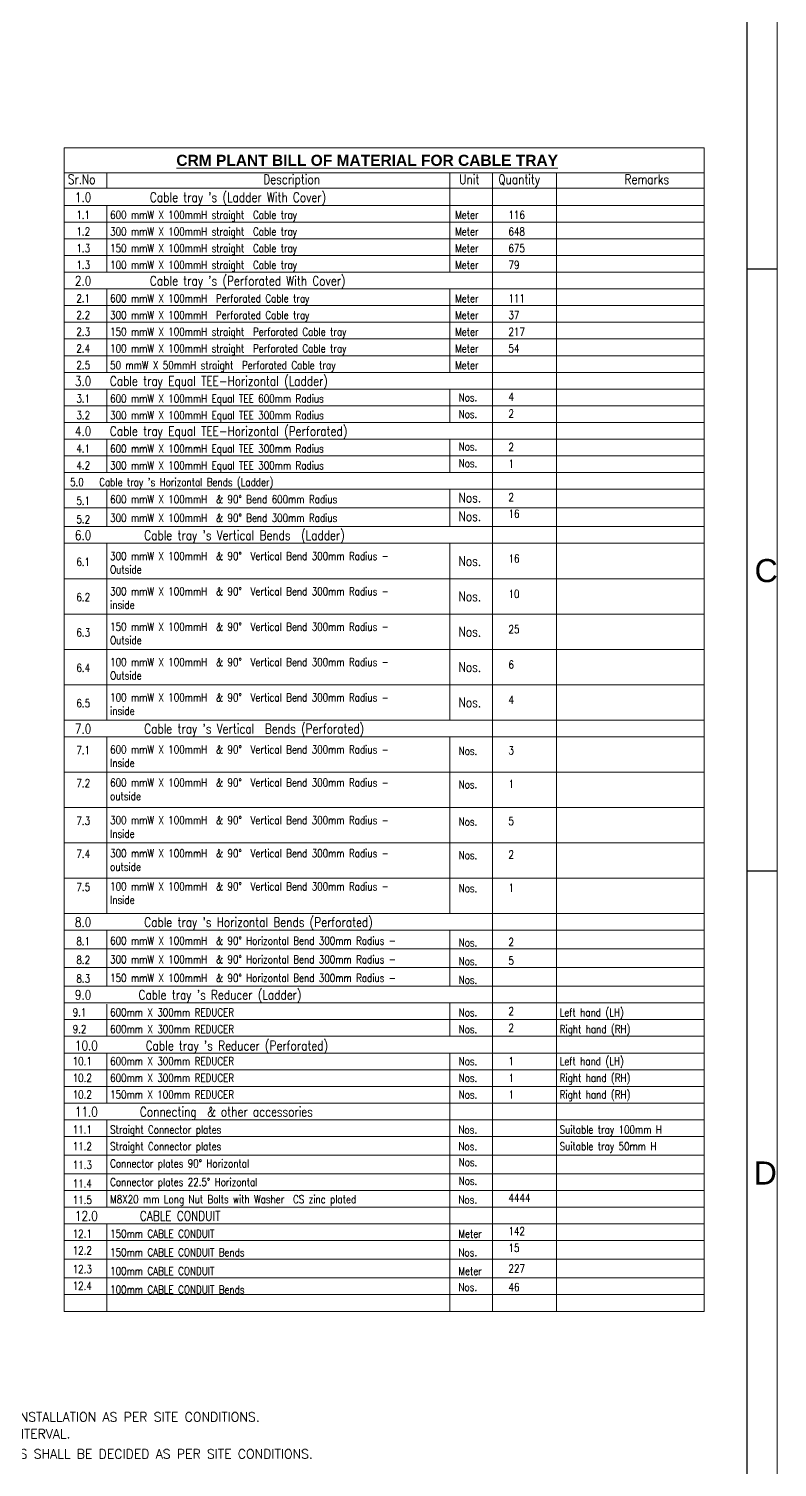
# Model space of a CAD drawing. Header units: inches. Extents: x 8618018 to 8935006, y 2431589 to 2567223.
# Drawn here: x 8754414 to 8777809, y 2469393 to 2514344 of the extents above; entities that cross this region are included whole.
import ezdxf
from ezdxf.enums import TextEntityAlignment as Align

# ---------------------------------------------------------------- set-up
doc = ezdxf.new("R2010")
doc.units = ezdxf.units.IN
doc.header["$MEASUREMENT"] = 0
for name, color, linetype in [('AC Text', 7, 'Continuous'), ('D', 2, 'Continuous'), ('DRG', 252, 'Continuous'), ('T', 3, 'Continuous')]:
    doc.layers.add(name, color=color, linetype=linetype)
doc.layers.add('DIM', color=252, linetype='Continuous', lineweight=13)
doc.styles.add('ROMANS', font='ROMANS.shx', dxfattribs={"width": 0.8})
doc.styles.add('RS1', font='ROMANS.shx', dxfattribs={"width": 0.8})
doc.styles.get("Standard").update_dxf_attribs({"font": 'arial.ttf'})
doc.styles.add('WMF-Arial0', font='arialbd.ttf')

# ---------------------------------------------------------------- blocks, each defined once
blk = doc.blocks.new('A1')
at = {"layer": 'DIM', "color": 7}
blk.add_line((841, 0), (841, 594), dxfattribs=at)
at = {"layer": 'DRG', "color": 7}
for p, q in [((836, 588.92), (836, 102.96)), ((841, 396), (836, 396)), ((841, 297), (836, 297))]:
    blk.add_line(p, q, dxfattribs=at)
at = {"color": 7, "style": 'ROMANS'}
for p in [(574.46, 35.06), (574.46, 25.99)]:
    blk.add_attdef('-', text='', height=3.2, dxfattribs=at).set_placement(p, align=Align.CENTER)
blk.add_attdef('REVNO.', (623.63, 25.56), '', height=3.2, dxfattribs=at)
at = {"layer": 'AC Text', "color": 7, "style": 'ROMANS'}
for tag, p in [('DRAWN____BY', (536.24, 17.62)), ('CHECKED_____BY', (574.6, 17.8)), ('APPROVED_____BY', (613.13, 17.62))]:
    blk.add_attdef(tag, p, '', height=2, dxfattribs=at)
at = {"layer": 'DRG', "color": 7}
for s, p in [('C', (837.27, 344.52)), ('D', (837.11, 245.44))]:
    blk.add_text(s, height=3.8, dxfattribs=at).set_placement(p)

msp = doc.modelspace()

# ---------------------------------------------------------------- linework, layer by layer
at = {"layer": 'D', "lineweight": 0}
for p, q in [((8755518.7, 2474264.2), (8755518.7, 2510627.4)), ((8775524.8, 2474264.2), (8775524.8, 2510627.4)), ((8756856.5, 2484424.7), (8756856.5, 2486173)), ((8767576.8, 2484424.7), (8767576.8, 2486173))]:
    msp.add_line(p, q, dxfattribs=at)
for points in [[(8755518.7, 2510627.4), (8775524.8, 2510627.4)], [(8755518.7, 2509838.5), (8775524.8, 2509838.5)], [(8756856.5, 2509838.5), (8756856.5, 2509367.3)], [(8767576.8, 2509838.5), (8767576.8, 2509367.3)], [(8768909.6, 2509838.5), (8768909.6, 2509367.3)], [(8770906.2, 2509838.5), (8770906.2, 2509367.3)], [(8755518.7, 2509367.3), (8775524.8, 2509367.3)], [(8767576.8, 2509367.3), (8767576.8, 2506737.2)], [(8768909.6, 2509367.3), (8768909.6, 2506737.2)], [(8770906.2, 2509367.3), (8770906.2, 2506737.2)], [(8755518.7, 2508825), (8775524.8, 2508825)], [(8756856.5, 2508825), (8756856.5, 2506737.2)], [(8755518.7, 2508303.1), (8775524.8, 2508303.1)], [(8755518.7, 2507781.1), (8775524.8, 2507781.1)], [(8755518.7, 2507259.1), (8775524.8, 2507259.1)], [(8755518.7, 2506737.2), (8775524.8, 2506737.2)], [(8755518.7, 2506737.2), (8775524.8, 2506737.2)], [(8768909.6, 2506737.2), (8768909.6, 2498786.2)], [(8770906.2, 2506737.2), (8770906.2, 2502039.6)], [(8755518.7, 2506215.2), (8775524.8, 2506215.2)], [(8756856.5, 2506215.2), (8756856.5, 2503605.4)], [(8767576.8, 2506215.2), (8767576.8, 2503605.4)], [(8755518.7, 2505693.3), (8775524.8, 2505693.3)], [(8755518.7, 2505171.3), (8775524.8, 2505171.3)], [(8755518.7, 2504649.3), (8775524.8, 2504649.3)], [(8755518.7, 2504127.4), (8775524.8, 2504127.4)], [(8755518.7, 2503605.4), (8775524.8, 2503605.4)], [(8755518.7, 2503083.5), (8775524.8, 2503083.5)], [(8756856.5, 2503083.5), (8756856.5, 2502039.6)], [(8767576.8, 2503083.5), (8767576.8, 2502039.6)], [(8755518.7, 2502561.5), (8775524.8, 2502561.5)], [(8755518.7, 2502039.6), (8775524.8, 2502039.6)], [(8755518.7, 2502039.6), (8775524.8, 2502039.6)], [(8770906.2, 2502039.6), (8770906.2, 2500473.7)], [(8755518.7, 2501517.6), (8775524.8, 2501517.6)], [(8767576.8, 2501517.6), (8767576.8, 2500473.7)], [(8755518.7, 2500995.6), (8775524.8, 2500995.6)], [(8755518.7, 2500473.7), (8775524.8, 2500473.7)], [(8755518.7, 2500473.7), (8775524.8, 2500473.7)], [(8770906.2, 2500473.7), (8770906.2, 2498786.2)], [(8755518.7, 2499951.7), (8775524.8, 2499951.7)], [(8756856.5, 2499951.7), (8756856.5, 2498786.2)], [(8755518.7, 2499368.9), (8775524.8, 2499368.9)], [(8755518.7, 2498786.2), (8775524.8, 2498786.2)], [(8755518.7, 2498786.2), (8775524.8, 2498786.2)], [(8755518.7, 2498786.2), (8775524.8, 2498786.2)], [(8768909.6, 2498786.2), (8768909.6, 2476995.6)], [(8770906.2, 2498786.2), (8770906.2, 2477020)], [(8755518.7, 2498264.2), (8775524.8, 2498264.2)], [(8756856.5, 2498264.2), (8756856.5, 2492740.6)], [(8767576.8, 2498264.2), (8767576.8, 2492740.6)], [(8755518.7, 2497159.5), (8775524.8, 2497159.5)], [(8755518.7, 2496054.8), (8775524.8, 2496054.8)], [(8755518.7, 2494950), (8775524.8, 2494950)], [(8755518.7, 2493845.3), (8775524.8, 2493845.3)], [(8755518.7, 2492740.6), (8775524.8, 2492740.6)], [(8755518.7, 2492740.6), (8775524.8, 2492740.6)], [(8755518.7, 2492740.6), (8775524.8, 2492740.6)], [(8755518.7, 2492218.6), (8775524.8, 2492218.6)], [(8756856.5, 2492218.6), (8756856.5, 2486695)], [(8767576.8, 2492218.6), (8767576.8, 2486695)], [(8755518.7, 2491113.9), (8775524.8, 2491113.9)], [(8755518.7, 2491113.9), (8775524.8, 2491113.9)], [(8755518.7, 2491113.9), (8775524.8, 2491113.9)], [(8755518.7, 2490009.1), (8775524.8, 2490009.1)], [(8755518.7, 2490009.1), (8775524.8, 2490009.1)], [(8755518.7, 2490009.1), (8775524.8, 2490009.1)], [(8755518.7, 2488904.4), (8775524.8, 2488904.4)], [(8755518.7, 2488904.4), (8775524.8, 2488904.4)], [(8755518.7, 2488904.4), (8775524.8, 2488904.4)], [(8755518.7, 2487799.7), (8775524.8, 2487799.7)], [(8755518.7, 2487799.7), (8775524.8, 2487799.7)], [(8755518.7, 2487799.7), (8775524.8, 2487799.7)], [(8755518.7, 2486695), (8775524.8, 2486695)], [(8755518.7, 2486695), (8775524.8, 2486695)], [(8755518.7, 2486695), (8775524.8, 2486695)], [(8755518.7, 2486173), (8775524.8, 2486173)], [(8755518.7, 2485590.2), (8775524.8, 2485590.2)], [(8755518.7, 2485590.2), (8775524.8, 2485590.2)], [(8755518.7, 2485590.2), (8775524.8, 2485590.2)], [(8755518.7, 2485007.5), (8775524.8, 2485007.5)], [(8755518.7, 2484424.7), (8775524.8, 2484424.7)], [(8755518.7, 2484424.7), (8775524.8, 2484424.7)], [(8755518.7, 2484424.7), (8775524.8, 2484424.7)], [(8755518.7, 2483902.7), (8775524.8, 2483902.7)], [(8756856.5, 2483862.2), (8756856.5, 2482858.8)], [(8767576.8, 2483902.7), (8767576.8, 2482858.8)], [(8767576.8, 2483902.7), (8767576.8, 2482858.8)], [(8755518.7, 2483380.8), (8775524.8, 2483380.8)], [(8755518.7, 2482858.8), (8775524.8, 2482858.8)], [(8755518.7, 2482336.9), (8775524.8, 2482336.9)], [(8756856.5, 2482336.9), (8756856.5, 2480771)], [(8767576.8, 2482336.9), (8767576.8, 2477517.6)], [(8767576.8, 2482336.9), (8767576.8, 2480771)], [(8755518.7, 2481814.9), (8775524.8, 2481814.9)], [(8755518.7, 2481292.9), (8775524.8, 2481292.9)], [(8755518.7, 2480771), (8775524.8, 2480771)], [(8755518.7, 2480771), (8775524.8, 2480771)], [(8755518.7, 2480249), (8775524.8, 2480249)], [(8755518.7, 2480249), (8775524.8, 2480249)], [(8756856.5, 2480249), (8756856.5, 2477517.6)], [(8767576.8, 2480249), (8767576.8, 2477517.6)], [(8755518.7, 2479727.1), (8775524.8, 2479727.1)], [(8755518.7, 2479144.3), (8775524.8, 2479144.3)], [(8755518.7, 2478561.5), (8775524.8, 2478561.5)], [(8755518.7, 2478039.6), (8775524.8, 2478039.6)], [(8755518.7, 2477517.6), (8775524.8, 2477517.6)], [(8767576.8, 2477517.6), (8767576.8, 2474264.2)], [(8755518.7, 2476995.6), (8775524.8, 2476995.6)], [(8755518.7, 2476995.6), (8775524.8, 2476995.6)], [(8756856.5, 2476995.6), (8756856.5, 2474264.2)], [(8768909.6, 2476995.6), (8768909.6, 2474264.2)], [(8770906.2, 2476995.6), (8770906.2, 2474264.2)], [(8755518.7, 2476473.7), (8775524.8, 2476473.7)], [(8755518.7, 2475890.9), (8775524.8, 2475890.9)], [(8755518.7, 2475308.1), (8775524.8, 2475308.1)], [(8755518.7, 2474786.2), (8775524.8, 2474786.2)], [(8755518.7, 2474264.2), (8775524.8, 2474264.2)]]:
    msp.add_lwpolyline(points, dxfattribs=at)
at = {"layer": 'T', "lineweight": 0}
for points in [[(8756856.5, 2501517.6), (8756856.5, 2500473.7)], [(8767576.8, 2499951.7), (8767576.8, 2498786.2)]]:
    msp.add_lwpolyline(points, dxfattribs=at)

# ---------------------------------------------------------------- block references
at = {"color": 2, "xscale": 190, "yscale": 190, "zscale": 190}
msp.add_blockref('A1', (8618018, 2431592.8), dxfattribs=at)

# ---------------------------------------------------------------- texts
at = {"layer": 'T', "lineweight": 0, "style": 'WMF-Arial0'}
msp.add_text('%%UCRM PLANT BILL OF MATERIAL FOR CABLE TRAY', height=347.015, dxfattribs=at).set_placement((8759027.6, 2510059.4))
at = {"layer": 'T', "lineweight": 0, "style": 'RS1', "width": 0.8}
for s, height, p in [('Sr.No', 300.22, (8755635.3, 2509488.9)), ('Description', 300.223, (8761746.7, 2509488.9)), ('Unit', 300.22, (8767870.7, 2509488.9)), ('Quantity', 300.22, (8769092, 2509488.9)), ('Remarks', 300.22, (8773038, 2509488.9)), ("     1.0          Cable tray 's (Ladder With Cover) ", 300.223, (8754959.2, 2508926.4)), ('1.1', 250, (8755903.8, 2508404.4)), ('600 mmW X 100mmH straight  Cable tray', 250, (8756957.9, 2508404.4)), ('Meter', 250, (8767744, 2508404.4)), ('116', 250, (8769408.7, 2508404.4)), ('1.2', 250, (8755903.8, 2507882.5)), ('300 mmW X 100mmH straight  Cable tray', 250, (8756957.9, 2507882.5)), ('Meter', 250, (8767744, 2507882.5)), ('648', 250, (8769408.7, 2507882.5)), ('1.3', 250, (8755903.8, 2507360.5)), ('150 mmW X 100mmH straight  Cable tray', 250, (8756957.9, 2507360.5)), ('Meter', 250, (8767744, 2507360.5)), ('675', 250, (8769408.7, 2507360.5)), ('1.3', 250, (8755903.8, 2506838.5)), ('100 mmW X 100mmH straight  Cable tray', 250, (8756957.9, 2506838.5)), ('Meter', 250, (8767744, 2506838.5)), ('79', 250, (8769408.7, 2506838.5)), ("     2.0          Cable tray 's (Perforated With Cover) ", 300.223, (8754959.2, 2506316.6)), ('2.1', 250, (8755903.8, 2505794.6)), ('600 mmW X 100mmH  Perforated Cable tray ', 250, (8756957.9, 2505794.6)), ('Meter', 250, (8767744, 2505794.6)), ('111', 250, (8769408.7, 2505794.6)), ('2.2', 250, (8755903.8, 2505272.7)), ('300 mmW X 100mmH  Perforated Cable tray ', 250, (8756957.9, 2505272.7)), ('Meter', 250, (8767744, 2505272.7)), ('37', 250, (8769408.7, 2505272.7)), ('2.3', 250, (8755903.8, 2504750.7)), ('150 mmW X 100mmH straight  Perforated Cable tray ', 250, (8756957.9, 2504750.7)), ('Meter', 250, (8767744, 2504750.7)), ('217', 250, (8769408.7, 2504750.7)), ('2.4', 250, (8755903.8, 2504228.7)), ('100 mmW X 100mmH straight  Perforated Cable tray ', 250, (8756957.9, 2504228.7)), ('Meter', 250, (8767744, 2504228.7)), ('54', 250, (8769408.7, 2504228.7)), ('2.5', 250, (8755903.8, 2503706.8)), ('50 mmW X 50mmH straight  Perforated Cable tray ', 250, (8756957.9, 2503706.8)), ('Meter', 250, (8767744, 2503706.8)), ('     3.0   Cable tray Equal TEE-Horizontal (Ladder) ', 300.223, (8754959.2, 2503184.8)), ('3.1', 250, (8755903.8, 2502662.9)), ('600 mmW X 100mmH Equal TEE 600mm Radius', 250, (8756957.9, 2502662.9)), ('Nos.', 250, (8767850.5, 2502700.9)), ('4', 250, (8769408.7, 2502715.4)), ('Nos.', 250, (8767850.5, 2502178.9)), ('2', 250, (8769408.7, 2502193.4)), ('     4.0   Cable tray Equal TEE-Horizontal (Perforated) ', 300.223, (8754959.2, 2501618.9)), ('3.2', 250, (8755903.8, 2502140.9)), ('300 mmW X 100mmH Equal TEE 300mm Radius', 250, (8756957.9, 2502140.9)), ('4.1', 250, (8755903.8, 2501097)), ('600 mmW X 100mmH Equal TEE 300mm Radius', 250, (8756957.9, 2501097)), ('Nos.', 250, (8767850.5, 2501164.5)), ('2', 250, (8769408.7, 2501149.5)), ('4.2', 250, (8755903.8, 2500575)), ('300 mmW X 100mmH Equal TEE 300mm Radius', 250, (8756957.9, 2500575)), ('Nos.', 250, (8767850.5, 2500642.5)), ('1', 250, (8769408.7, 2500627.5)), ("     5.0   Cable tray 's Horizontal Bends (Ladder) ", 250, (8754959.2, 2500053.1)), ('600 mmW X 100mmH  & 90%%D Bend 600mm Radius', 250, (8756957.9, 2499516.5)), ('Nos.', 300.22, (8767850.5, 2499541.3)), ('2', 250, (8769408.7, 2499583.6)), ('5.1', 250, (8755903.8, 2499470.3)), ('16', 250, (8769408.7, 2499061.6)), ('5.2', 250, (8755903.8, 2498887.5)), ('300 mmW X 100mmH  & 90%%D Bend 300mm Radius', 250, (8756957.9, 2498933.7)), ('Nos.', 300.22, (8767850.5, 2498958.5)), ("     6.0         Cable tray 's Vertical Bends  (Ladder) ", 300.223, (8754959.2, 2498365.6)), ('300 mmW X 100mmH  & 90%%D  Vertical Bend 300mm Radius - ', 250, (8756957.9, 2497742.3)), ('6.1', 250, (8755903.8, 2497560.8)), ('Outside', 250, (8756957.9, 2497320.3)), ('Nos.', 300.22, (8767850.5, 2497560.8)), ('16', 250, (8769408.7, 2497664)), ('6.2', 250, (8755903.8, 2496456.1)), ('300 mmW X 100mmH  & 90%%D  Vertical Bend 300mm Radius - ', 250, (8756957.9, 2496637.5)), ('Nos.', 300.22, (8767850.5, 2496456.1)), ('10', 250, (8769408.7, 2496559.2)), ('inside', 250, (8756957.9, 2496215.6)), ('150 mmW X 100mmH  & 90%%D  Vertical Bend 300mm Radius - ', 250, (8756957.9, 2495532.8)), ('25', 250, (8769408.7, 2495454.5)), ('6.3', 250, (8755903.8, 2495351.4)), ('Outside', 250, (8756957.9, 2495110.8)), ('Nos.', 300.22, (8767850.5, 2495351.4)), ('6.4', 250, (8755903.8, 2494246.6)), ('100 mmW X 100mmH  & 90%%D  Vertical Bend 300mm Radius - ', 250, (8756957.9, 2494428.1)), ('Nos.', 300.22, (8767850.5, 2494246.6)), ('6', 250, (8769408.7, 2494349.8)), ('Outside', 250, (8756957.9, 2494006.1)), ('100 mmW X 100mmH  & 90%%D  Vertical Bend 300mm Radius - ', 250, (8756957.9, 2493323.3)), ('Nos.', 300.22, (8767850.5, 2493141.9)), ('4', 250, (8769408.7, 2493245)), ('6.5', 250, (8755903.8, 2493141.9)), ('inside', 250, (8756957.9, 2492901.4)), ("     7.0         Cable tray 's Vertical  Bends (Perforated) ", 300.223, (8754959.2, 2492320)), ('7.1', 250, (8755903.8, 2491677.7)), ('600 mmW X 100mmH  & 90%%D  Vertical Bend 300mm Radius - ', 250, (8756957.9, 2491696.6)), ('Nos.', 250, (8767850.5, 2491651.5)), ('3', 250, (8769408.7, 2491667.2)), ('Inside', 250, (8756957.9, 2491274.7)), ('7.2', 250, (8755903.8, 2490643.2)), ('600 mmW X 100mmH  & 90%%D  Vertical Bend 300mm Radius - ', 250, (8756957.9, 2490662.1)), ('Nos.', 250, (8767850.5, 2490606.5)), ('1', 250, (8769408.7, 2490622.2)), ('outside', 250, (8756957.9, 2490240.2)), ('7.3', 250, (8755903.8, 2489468.3)), ('300 mmW X 100mmH  & 90%%D  Vertical Bend 300mm Radius - ', 250, (8756957.9, 2489487.2)), ('Nos.', 250, (8767850.5, 2489442.1)), ('5', 250, (8769408.7, 2489457.8)), ('Inside', 250, (8756957.9, 2489065.2)), ('7.4', 250, (8755903.8, 2488433.8)), ('300 mmW X 100mmH  & 90%%D  Vertical Bend 300mm Radius - ', 250, (8756957.9, 2488452.7)), ('Nos.', 250, (8767850.5, 2488397.1)), ('2', 250, (8769408.7, 2488412.8)), ('outside', 250, (8756957.9, 2488030.7)), ('7.5', 250, (8755903.8, 2487399.3)), ('100 mmW X 100mmH  & 90%%D  Vertical Bend 300mm Radius - ', 250, (8756957.9, 2487418.2)), ('Nos.', 250, (8767850.5, 2487362.6)), ('1', 250, (8769408.7, 2487378.3)), ('Inside', 250, (8756957.9, 2486996.2)), ("     8.0         Cable tray 's Horizontal Bends (Perforated) ", 300.223, (8754959.2, 2486274.4)), ('8.1', 250, (8755903.8, 2485702.4)), ('600 mmW X 100mmH  & 90%%D Horizontal Bend 300mm Radius - ', 250, (8756957.9, 2485721.3)), ('Nos.', 250, (8767850.5, 2485665.6)), ('2', 250, (8769408.7, 2485681.4)), ('8.2', 250, (8755903.8, 2485119.6)), ('300 mmW X 100mmH  & 90%%D Horizontal Bend 300mm Radius - ', 250, (8756957.9, 2485138.5)), ('5', 250, (8769408.7, 2485098.6)), ('Nos.', 250, (8767850.5, 2485082.9)), ('8.3', 250, (8755903.8, 2484536.8)), ('150 mmW X 100mmH  & 90%%D Horizontal Bend 300mm Radius - ', 250, (8756957.9, 2484555.7)), ('Nos.', 250, (8767850.5, 2484500.1)), ("     9.0        Cable tray 's Reducer (Ladder) ", 300.223, (8754959.2, 2484004.1)), ('9.1', 250, (8755787.3, 2483482.1)), ('600mm X 300mm REDUCER', 250, (8756957.9, 2483482.1)), ('Nos.', 250, (8767850.5, 2483482.1)), ('2', 250, (8769408.7, 2483522.7)), ('Left hand (LH)', 250, (8771007.5, 2483482.1)), ('9.2', 250, (8755787.3, 2482960.2)), ('600mm X 300mm REDUCER', 250, (8756957.9, 2482960.2)), ('Nos.', 250, (8767850.5, 2482960.2)), ('2', 250, (8769408.7, 2483000.7)), ('Right hand (RH)', 250, (8771007.5, 2482960.2)), ("     10.0        Cable tray 's Reducer (Perforated) ", 300.223, (8754959.2, 2482417.9)), ('10.1', 250, (8755787.3, 2481956.8)), ('600mm X 300mm REDUCER', 250, (8756957.9, 2481956.8)), ('Nos.', 250, (8767850.5, 2481956.8)), ('1', 250, (8769408.7, 2481956.8)), ('Left hand (LH)', 250, (8771007.5, 2481956.8)), ('10.2', 250, (8755787.3, 2481434.8)), ('600mm X 300mm REDUCER', 250, (8756957.9, 2481434.8)), ('Nos.', 250, (8767850.5, 2481434.8)), ('1', 250, (8769408.7, 2481434.8)), ('Right hand (RH)', 250, (8771007.5, 2481434.8)), ('10.2', 250, (8755787.3, 2480912.9)), ('150mm X 100mm REDUCER', 250, (8756957.9, 2480912.9)), ('Nos.', 250, (8767850.5, 2480912.9)), ('1', 250, (8769408.7, 2480912.9)), ('Right hand (RH)', 250, (8771007.5, 2480912.9)), ('     11.0       Connecting  & other accessories', 300.223, (8754959.2, 2480350.4)), ('11.1', 250, (8755787.3, 2479818.3)), ('Straight Connector plates', 250, (8756957.9, 2479818.3)), ('Nos.', 250, (8767845.4, 2479818.3)), ('Suitable tray 100mm H', 250, (8771007.5, 2479818.3)), ('11.2', 250, (8755787.3, 2479296.3)), ('Straight Connector plates', 250, (8756957.9, 2479296.3)), ('Nos.', 250, (8767845.4, 2479296.3)), ('Suitable tray 50mm H', 250, (8771007.5, 2479296.3)), ('Nos.', 250, (8767850.5, 2478802.9)), ('11.3', 250, (8755787.3, 2478713.5)), ('Connector plates 90%%D Horizontal', 250, (8756957.9, 2478762.4)), ('11.4', 250, (8755787.3, 2478130.8)), ('Connector plates 22.5%%D Horizontal', 250, (8756957.9, 2478179.6)), ('Nos.', 250, (8767850.5, 2478220.1)), ('11.5', 250, (8755787.3, 2477618.9)), ('M8X20 mm Long Nut Bolts with Washer  CS zinc plated', 250, (8756957.9, 2477640.7)), ('Nos.', 250, (8767845.4, 2477630.6)), ('4444', 250, (8769408.7, 2477689.9)), ('     12.0       CABLE CONDUIT', 300.223, (8754959.2, 2477097)), ('12.1', 250, (8755787.3, 2476564.9)), ('150mm CABLE CONDUIT', 250, (8756957.9, 2476564.9)), ('Meter', 250, (8767845.4, 2476564.9)), ('142', 250, (8769408.7, 2476646)), ('15', 250, (8769408.7, 2476124)), ('12.2', 250, (8755787.3, 2476042.9)), ('150mm CABLE CONDUIT Bends', 250, (8756957.9, 2475982.1)), ('Nos.', 250, (8767845.4, 2475982.1)), ('12.3', 250, (8755787.3, 2475460.2)), ('100mm CABLE CONDUIT', 250, (8756957.9, 2475399.4)), ('Meter', 250, (8767845.4, 2475399.4)), ('227', 250, (8769408.7, 2475480.4)), ('12.4', 250, (8755787.3, 2474938.2)), ('100mm CABLE CONDUIT Bends', 250, (8756957.9, 2474816.6)), ('Nos.', 250, (8767845.4, 2474899.1)), ('46', 250, (8769408.7, 2474897.7))]:
    msp.add_text(s, height=height, dxfattribs=at).set_placement(p)
at = {"layer": 'T', "style": 'ROMANS'}
for s, p in [('2] CABLE TRAY LAYOUT IS INDICATIVE & MAY CHANGE DURING INSTALLATION AS PER SITE CONDITIONS.', (8741971.4, 2470823)), ('3] THE CABLE TRAYS SHALL BE SUPPORTED AT EVERY 1.5 M INTERVAL.', (8741971.4, 2470293.5)), ('4] CABLE TRAY ROUTE FROM JUNCTION BOXES TO INSTRUMENTS SHALL BE DECIDED AS PER SITE CONDITIONS.', (8741971.4, 2469667.3))]:
    msp.add_text(s, height=285.12, dxfattribs=at).set_placement(p)

doc.saveas('drawing.dxf')
